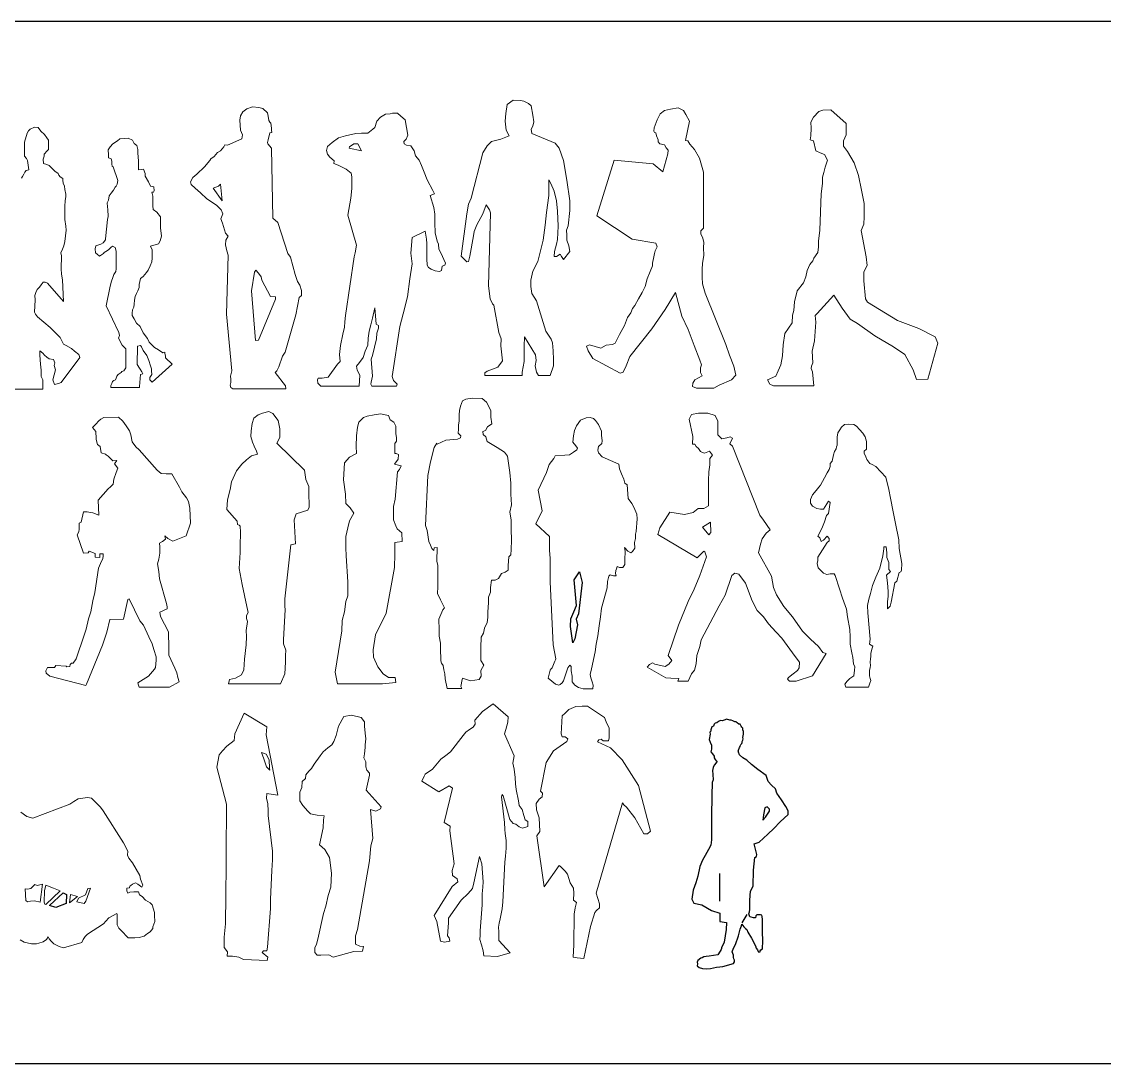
# Model space of a CAD drawing. Header units: centimetres. Extents: x 56177 to 99483, y 493 to 15482.
# Drawn here: x 57518 to 58212, y 3838 to 4505 of the extents above; entities that cross this region are included whole.
import ezdxf

# ---------------------------------------------------------------- set-up
doc = ezdxf.new("R2010")
doc.units = ezdxf.units.CM
doc.header["$MEASUREMENT"] = 0

# ---------------------------------------------------------------- blocks, each defined once
blk = doc.blocks.new('A$C253E4C0F')
for points in [[(4.515, 3.611), (4.378, 3.611), (4.216, 3.644), (4.105, 3.683), (4.053, 3.891), (4.092, 4.033), (4.125, 4.202), (4.116, 4.864), (4.168, 5.487), (4.347, 5.845), (4.363, 6.992), (4.463, 7.874), (4.594, 7.948), (4.616, 8.096), (4.417, 8.854), (4.767, 8.964), (5.398, 9.535), (5.818, 9.943), (6.262, 10.421), (6.822, 10.934), (6.834, 11.19), (6.659, 11.494), (6.355, 11.976), (6.017, 12.431), (5.935, 12.758), (5.655, 13.014), (5.421, 13.259), (5.281, 13.702), (4.685, 14.117), (4.241, 14.479), (3.903, 14.77), (3.611, 14.957), (3.378, 15.167), (3.321, 15.352), (3.321, 15.396), (3.299, 15.423), (3.311, 15.485), (3.34, 15.561), (3.35, 15.612), (3.377, 15.682), (3.428, 15.746), (3.455, 15.834), (3.482, 15.901), (3.546, 15.959), (3.568, 16.041), (3.564, 16.1), (3.616, 16.209), (3.651, 16.297), (3.626, 16.398), (3.653, 16.496), (3.667, 16.618), (3.672, 16.823), (3.624, 16.93), (3.62, 17.059), (3.557, 17.119), (3.491, 17.2), (3.424, 17.329), (3.335, 17.329), (3.228, 17.429), (3.143, 17.503), (3.047, 17.506), (2.921, 17.573), (2.788, 17.614), (2.688, 17.61), (2.455, 17.684), (2.378, 17.632), (2.149, 17.566), (2.039, 17.595), (1.895, 17.525), (1.78, 17.422), (1.662, 17.392), (1.584, 17.333), (1.544, 17.2), (1.414, 17.134), (1.344, 16.933), (1.354, 16.839), (1.269, 16.754), (1.297, 16.622), (1.297, 16.622), (1.244, 16.251), (1.303, 16.047), (1.388, 15.849), (1.388, 15.571), (1.346, 15.369), (1.473, 15.222), (1.577, 15.053), (1.591, 14.945), (1.649, 14.823), (1.723, 14.728), (1.795, 14.647), (1.737, 14.599), (1.593, 14.419), (1.524, 14.26), (1.478, 14.055), (1.485, 13.755), (1.515, 13.376), (1.455, 13.209), (1.437, 12.844), (1.426, 12.633), (1.422, 12.4), (1.418, 11.902), (1.392, 11.156), (1.392, 10.424), (1.4, 9.755), (1.392, 9.132), (1.342, 8.749), (1.192, 8.458), (0.95, 8.031), (0.75, 7.682), (0.575, 7.249), (0.423, 6.557), (0.285, 6.082), (0.094, 5.562), (0, 4.932), (0.138, 4.657), (0.724, 4.516), (1.391, 4.121), (1.977, 3.939), (1.991, 3.347), (2.465, 3.285), (2.44, 2.783), (2.307, 1.889), (2.116, 1.482), (2.103, 1.435), (2.079, 1.367), (2.024, 1.234), (1.844, 0.987), (1.237, 0.892), (1.01, 0.864), (0.859, 0.849), (0.735, 0.777), (0.636, 0.758), (0.43, 0.583), (0.374, 0.468), (0.411, 0.344), (0.393, 0.197), (0.517, 0.083), (0.765, 0.005), (1.078, 0), (1.326, 0.018), (1.549, 0.059), (1.747, 0.109), (1.995, 0.13), (2.201, 0.168), (2.961, 0.366), (3.036, 0.489), (3.039, 0.605), (2.978, 0.702), (2.955, 0.792), (2.965, 0.953), (2.874, 1.198), (2.955, 1.446), (3.101, 1.724), (3.301, 2.32), (3.441, 2.792), (3.513, 3.029), (3.545, 3.149), (3.688, 2.974), (3.809, 2.86), (3.91, 2.778), (3.964, 2.584)], [(1.968, 6.751), (1.968, 4.799)], [(3.572, 3.261), (3.929, 3.835)], [(3.964, 2.584), (4.223, 2.172), (4.513, 1.629), (4.556, 1.452), (4.653, 1.335), (4.697, 1.231), (4.757, 1.184), (4.843, 1.198), (4.857, 1.274), (4.885, 1.338), (5.017, 1.409), (5.032, 1.968), (5.012, 2.624), (5.004, 3.208), (5.001, 3.493), (4.99, 3.701), (4.975, 3.79), (4.863, 3.826), (4.751, 3.829), (4.621, 3.809), (4.53, 3.754), (4.515, 3.611)]]:
    blk.add_lwpolyline(points)
blk.add_lwpolyline([(5.337, 11.474), (5.166, 11.392), (5.084, 10.914), (5.036, 10.518), (5.234, 10.75), (5.515, 11.173), (5.501, 11.31), (5.419, 11.406)], close=True)

msp = doc.modelspace()

# ---------------------------------------------------------------- linework, layer by layer
for points in [[(56177.13, 3837.88), (58964.56, 3837.88), (58964.56, 4505.25), (56177.13, 4505.25)], [(57875.56, 4152.67), (57877.28, 4146.02), (57874.83, 4125.81), (57873.44, 4122.37), (57874.15, 4118.78), (57872.58, 4109.89), (57871.15, 4107.39), (57869.68, 4117.68), (57869.98, 4122.68), (57871.74, 4127.09), (57873.51, 4131.21), (57872.04, 4147.67)], [(57535.93, 3938.96), (57544.73, 3947.05), (57546.82, 3945.95), (57546.61, 3940.2), (57540.04, 3937.73)]]:
    msp.add_lwpolyline(points, close=True)
at = {"lineweight": 15}
msp.add_lwpolyline([(57858.87, 4288.8), (57858.76, 4284.67), (57856.58, 4278.47), (57854.01, 4278.47), (57849.15, 4278.47), (57847.94, 4280.6), (57847.03, 4284.85), (57847.64, 4288.19), (57847.33, 4291.84), (57840.34, 4303.38), (57840.04, 4297.3), (57840.04, 4287.58), (57838.83, 4280.6), (57838.83, 4278.47), (57832.75, 4278.47), (57827.59, 4278.47), (57820.6, 4278.47), (57814.83, 4278.47), (57814.83, 4280.34), (57816.35, 4281.4), (57823.12, 4283.91), (57826.1, 4287.99), (57825.12, 4297.65), (57825.21, 4301.97), (57823.88, 4306.03), (57820.56, 4323.54), (57819.81, 4324.53), (57818.32, 4327.69), (57817.16, 4335.98), (57818.49, 4382.86), (57817.82, 4384.6), (57815.66, 4387.83), (57813.51, 4382.11), (57809.69, 4375.14), (57808.03, 4370.83), (57807.53, 4368.09), (57805.13, 4354.9), (57804.38, 4351.5), (57803.22, 4351.41), (57802.14, 4352.49), (57799.65, 4355.06), (57803.22, 4382.19), (57804.47, 4388.41), (57806.04, 4392.23), (57813.59, 4421.18), (57816.41, 4425.75), (57819.08, 4428.53), (57825.16, 4430.04), (57830.32, 4432.17), (57828.5, 4435.82), (57827.89, 4441.59), (57828.19, 4446.45), (57829.11, 4452.22), (57833.05, 4454.95), (57837.61, 4454.65), (57839.74, 4454.34), (57842.77, 4452.83), (57844.6, 4451.31), (57845.51, 4445.23), (57846.12, 4440.98), (57845.51, 4438.25), (57844.6, 4436.42), (57844.9, 4433.69), (57859.78, 4427.31), (57862.52, 4424.27), (57865.25, 4416.38), (57867.38, 4403.62), (57869.2, 4390.56), (57869.2, 4384.18), (57868.29, 4374.46), (57867.08, 4371.72), (57867.38, 4368.38), (57867.38, 4365.34), (57868.59, 4361.7), (57869.2, 4358.05), (57865.25, 4352.89), (57864.04, 4354.71), (57863.13, 4356.23), (57860.7, 4354.71), (57859.18, 4354.71), (57859.48, 4358.05), (57860.7, 4362.61), (57861.3, 4365.65), (57861.91, 4374.15), (57861.3, 4383.87), (57860.7, 4390.56), (57859.18, 4396.63), (57857.05, 4401.49), (57855.84, 4403.92), (57855.84, 4393.9), (57854.32, 4382.96), (57853.41, 4374.76), (57852.19, 4365.34), (57848.85, 4351.68), (57845.51, 4345.3), (57844.29, 4339.53), (57844.29, 4335.58), (57844.9, 4331.02), (57847.94, 4326.46), (57854.01, 4307.02), (57857.36, 4301.86), (57858.27, 4299.43), (57858.57, 4294.27)], close=True, dxfattribs=at)
for points in [[(57639.39, 4417.34), (57641.49, 4418.81), (57643.58, 4421.33), (57645.47, 4422.58), (57647.57, 4425.1), (57648.4, 4426.36), (57650.08, 4426.15), (57659.09, 4430.13), (57659.51, 4432.64), (57658.26, 4435.79), (57658.04, 4438.93), (57657.84, 4442.07), (57658.26, 4445.01), (57659.93, 4447.52), (57662.45, 4449.41), (57666.01, 4450.67), (57669.99, 4450.25), (57672.72, 4449.62), (57675.65, 4446.89), (57676.07, 4444.59), (57676.49, 4441.87), (57677.12, 4440.82), (57677.75, 4440.19), (57678.16, 4437.04), (57678.16, 4435.79), (57678.38, 4434.32), (57677.12, 4434.11), (57676.07, 4429.5), (57675.65, 4427.82), (57675.86, 4426.98), (57678.16, 4424.26), (57679, 4379.41), (57682.15, 4376.68), (57688.64, 4356.77), (57690.32, 4354.26), (57693.26, 4343.36), (57694.93, 4338.75), (57696.4, 4336.45), (57697.45, 4333.09), (57697.45, 4331.62), (57697.45, 4329.74), (57695.98, 4328.48), (57693.88, 4317.37), (57686.97, 4293.48), (57685.29, 4290.97), (57682.99, 4284.12), (57681.52, 4281.53), (57680.47, 4280.49), (57687.18, 4271.89), (57687.33, 4270.01), (57676.49, 4270.01), (57674.18, 4270.01), (57672.51, 4270.01), (57667.27, 4270.01), (57663.91, 4270.01), (57658.46, 4270.01), (57653.43, 4270.01), (57652.18, 4270.85), (57651.76, 4272.31), (57652.18, 4273.99), (57652.18, 4276.29), (57651.97, 4278.18), (57652.39, 4279.86), (57652.81, 4281.53), (57649.45, 4317.79), (57650.5, 4355.73), (57649.66, 4358.45), (57648.82, 4362.22), (57649.03, 4365.16), (57650.5, 4367.88), (57648.82, 4369.77), (57646.73, 4376.06), (57645.68, 4378.99), (57646.94, 4382.13), (57645.89, 4384.65), (57642.96, 4387.58), (57636.67, 4391.77), (57632.69, 4395.55), (57629.33, 4398.48), (57626.82, 4401), (57626.4, 4402.67), (57627.87, 4405.4), (57630.38, 4407.49), (57635.2, 4412.31), (57638.76, 4416.3), (57639.39, 4417.34)], [(57725.62, 4432.09), (57732.25, 4433.51), (57735.8, 4433.74), (57738.4, 4433.74), (57739.82, 4433.74), (57743.13, 4436.34), (57744.31, 4437.53), (57745.73, 4441.55), (57748.1, 4444.15), (57751.17, 4446.04), (57754.24, 4446.28), (57755.66, 4446.52), (57758.98, 4446.52), (57761.1, 4444.62), (57763.71, 4442.26), (57765.6, 4432.56), (57764.42, 4429.96), (57763, 4428.54), (57763.23, 4426.88), (57764.65, 4426.17), (57767.49, 4425.7), (57769.62, 4422.39), (57770.33, 4419.31), (57772.69, 4416.47), (57774.35, 4413.16), (57776.01, 4408.91), (57777.9, 4403.94), (57781.45, 4397.08), (57782.63, 4394.95), (57779.79, 4393.77), (57782.16, 4386.2), (57782.87, 4381.94), (57782.87, 4376.26), (57783.1, 4369.88), (57784.29, 4364.67), (57785.23, 4362.78), (57785.47, 4359.47), (57786.65, 4357.1), (57789.73, 4350.48), (57789.25, 4349.3), (57787.6, 4348.59), (57787.12, 4345.75), (57785.7, 4345.28), (57783.1, 4345.51), (57780.5, 4346.7), (57778.84, 4347.64), (57777.9, 4349.3), (57777.66, 4353.32), (57777.66, 4358.52), (57777.66, 4363.02), (57777.43, 4365.86), (57776.72, 4371.06), (57768.2, 4367.04), (57767.49, 4356.87), (57768.2, 4350.01), (57766.78, 4340.55), (57765.36, 4328.96), (57762.52, 4318.08), (57760.39, 4310.03), (57755.43, 4277.86), (57756.37, 4275.26), (57758.74, 4273.09), (57758.15, 4271.71), (57742.39, 4271.71), (57741.71, 4273.02), (57741.94, 4274.33), (57742.42, 4276.23), (57742.89, 4278.1), (57741.94, 4288.98), (57742.89, 4291.35), (57745.49, 4301.99), (57745.73, 4305.78), (57746.68, 4308.85), (57746.68, 4310.51), (57745.26, 4311.45), (57744.31, 4321.86), (57742.89, 4315.24), (57741.71, 4310.98), (57740.76, 4306.96), (57740.05, 4302.46), (57739.82, 4297.97), (57738.16, 4294.18), (57736.98, 4290.16), (57734.61, 4286.85), (57732.72, 4284.49), (57732.96, 4281.88), (57734.85, 4278.81), (57734.38, 4271.71), (57709.78, 4271.71), (57707.88, 4273.61), (57707.65, 4275.73), (57708.12, 4276.92), (57710.72, 4276.92), (57714.51, 4277.39), (57720.42, 4285.91), (57722.08, 4287.56), (57721.84, 4292.06), (57722.31, 4297.73), (57723.97, 4305.07), (57724.91, 4309.56), (57725.15, 4312.87), (57725.62, 4316.89), (57731.06, 4354.5), (57731.77, 4357.1), (57732.72, 4362.07), (57727.04, 4381.23), (57728.94, 4392.11), (57729.65, 4398.26), (57729.65, 4402.05), (57729.65, 4405.83), (57729.17, 4408.2), (57726.1, 4410.8), (57720.89, 4413.4), (57718.05, 4414.35), (57718.29, 4416), (57715.45, 4418.37), (57714.03, 4420.26), (57713.32, 4422.62), (57714.03, 4425.23), (57717.11, 4427.83), (57721.13, 4430.9), (57725.62, 4432.09)], [(57933.79, 4449.1), (57938.66, 4450.12), (57942, 4448.33), (57943.54, 4445.76), (57945.85, 4441.4), (57943.28, 4429.08), (57944.82, 4428.82), (57946.11, 4426.77), (57949.19, 4423.43), (57952.27, 4417.78), (57954.83, 4408.8), (57954.83, 4397.25), (57954.83, 4391.86), (57954.83, 4382.11), (57954.83, 4377.74), (57954.83, 4372.87), (57953.29, 4371.33), (57953.29, 4369.02), (57954.32, 4367.22), (57955.09, 4363.88), (57954.83, 4360.29), (57955.09, 4355.67), (57954.32, 4350.28), (57954.06, 4346.69), (57954.06, 4341.55), (57954.32, 4337.19), (57955.86, 4331.29), (57969.21, 4298.44), (57971.52, 4291.51), (57974.34, 4284.58), (57975.62, 4278.67), (57972.8, 4275.85), (57964.84, 4272.26), (57961.51, 4270.46), (57950.47, 4270.46), (57947.9, 4271.49), (57948.16, 4273.54), (57949.44, 4275.85), (57954.06, 4278.42), (57953.04, 4280.47), (57953.04, 4283.55), (57953.55, 4285.35), (57952.52, 4288.43), (57948.93, 4297.67), (57945.08, 4307.93), (57940.97, 4316.66), (57936.87, 4331.8), (57930.45, 4320.76), (57921.72, 4308.45), (57907.61, 4290.74), (57905.3, 4284.83), (57903.5, 4280.73), (57901.45, 4279.96), (57884, 4289.45), (57880.92, 4294.33), (57879.89, 4297.41), (57881.94, 4298.18), (57889.13, 4296.13), (57892.47, 4297.92), (57896.57, 4298.44), (57898.37, 4299.21), (57901.19, 4304.85), (57904.27, 4310.5), (57906.32, 4315.63), (57908.38, 4318.71), (57909.41, 4321.53), (57910.94, 4323.33), (57913.26, 4327.69), (57915.57, 4331.8), (57917.62, 4335.65), (57918.9, 4340.53), (57920.7, 4345.15), (57922.24, 4348.74), (57922.24, 4350.54), (57923.01, 4354.64), (57923.52, 4356.7), (57924.04, 4358.49), (57925.32, 4361.06), (57924.29, 4363.37), (57909.15, 4365.94), (57886.56, 4380.82), (57897.6, 4416.5), (57922.75, 4414.19), (57928.91, 4409.06), (57931.99, 4420.61), (57932.25, 4422.92), (57930.96, 4424.46), (57929.94, 4426.25), (57926.86, 4427.02), (57925.83, 4428.31), (57925.83, 4429.59), (57924.81, 4432.16), (57924.29, 4433.95), (57923.52, 4434.21), (57923.01, 4434.98), (57923.27, 4437.29), (57924.04, 4438.83), (57925.32, 4442.42), (57927.11, 4446.27), (57929.94, 4448.33), (57933.79, 4449.1)], [(58031.43, 4448.45), (58036.38, 4448.74), (58046.26, 4440.02), (58046.26, 4432.75), (58044.52, 4428.97), (58044.52, 4425.48), (58047.13, 4421.99), (58051.5, 4414.72), (58054.11, 4406.58), (58056.15, 4397.27), (58057.89, 4388.84), (58057.89, 4380.11), (58057.6, 4375.46), (58055.86, 4371.39), (58059.06, 4354.52), (58059.64, 4349), (58057.6, 4344.93), (58057.6, 4339.11), (58058.77, 4327.77), (58059.93, 4325.45), (58079.12, 4313.81), (58092.79, 4308.58), (58103.26, 4303.34), (58105, 4299.27), (58098.6, 4276.3), (58091.34, 4276.01), (58089.3, 4282.12), (58083.77, 4292), (58076.5, 4296.95), (58064.58, 4303.93), (58053.53, 4311.78), (58048.88, 4314.69), (58043.65, 4321.66), (58038.41, 4330.1), (58027.65, 4318.18), (58026.49, 4317.01), (58026.78, 4312.65), (58025.91, 4300.73), (58024.45, 4294.04), (58025.03, 4286.77), (58024.16, 4284.44), (58023.87, 4282.99), (58024.74, 4280.95), (58025.62, 4271.94), (57999.74, 4271.94), (57997.41, 4273.1), (57995.95, 4275.72), (58001.19, 4278.05), (58002.64, 4281.54), (58004.39, 4285.32), (58005.55, 4291.13), (58005.84, 4298.11), (58007, 4305.38), (58011.66, 4312.36), (58011.95, 4317.3), (58012.82, 4320.21), (58013.11, 4325.74), (58014.86, 4332.71), (58018.93, 4337.95), (58020.38, 4341.73), (58021.25, 4345.8), (58023, 4349.58), (58025.03, 4351.91), (58025.62, 4353.65), (58028.23, 4357.43), (58028.52, 4360.92), (58028.52, 4364.7), (58029.4, 4371.68), (58030.27, 4394.94), (58031.14, 4401.63), (58031.14, 4405.7), (58032.01, 4408.61), (58032.89, 4412.1), (58034.34, 4416.46), (58032.3, 4420.24), (58029.69, 4421.12), (58026.78, 4422.57), (58025.32, 4428.97), (58023.29, 4429.55), (58023.58, 4432.17), (58023.87, 4437.11), (58023.58, 4440.89), (58025.32, 4444.09), (58028.81, 4447.58), (58031.43, 4448.45)], [(57518.07, 4404.95), (57518.76, 4406.1), (57519.45, 4407.49), (57520.15, 4408.87), (57521.07, 4409.79), (57522.68, 4410.25), (57521.99, 4416.25), (57521.3, 4417.63), (57519.92, 4419.01), (57519.92, 4428.01), (57521.76, 4433.77), (57522.45, 4435.39), (57523.6, 4436.31), (57526.37, 4437.69), (57528.68, 4437.46), (57530.52, 4435.16), (57532.83, 4432.85), (57534.21, 4430.77), (57535.36, 4429.39), (57535.36, 4426.62), (57535.36, 4423.4), (57534.44, 4422.47), (57532.6, 4420.4), (57532.6, 4419.01), (57531.9, 4417.17), (57532.14, 4414.4), (57534.21, 4413.71), (57535.83, 4413.02), (57538.59, 4410.25), (57539.51, 4409.56), (57541.59, 4407.95), (57542.05, 4406.8), (57542.74, 4405.87), (57544.59, 4404.72), (57544.59, 4403.8), (57544.82, 4401.72), (57545.51, 4399.88), (57545.74, 4397.8), (57546.43, 4394.81), (57546.43, 4392.96), (57545.97, 4390.65), (57545.74, 4386.74), (57545.74, 4382.58), (57545.74, 4378.43), (57546.43, 4374.28), (57546.66, 4371.75), (57545.74, 4364.37), (57545.28, 4361.6), (57544.36, 4359.53), (57543.2, 4357.22), (57543.66, 4355.15), (57543.43, 4346.85), (57543.66, 4343.39), (57544.36, 4339.93), (57545.05, 4325.86), (57534.67, 4337.62), (57533.29, 4338.32), (57531.9, 4338.32), (57530.75, 4336.7), (57529.6, 4335.09), (57527.99, 4333.7), (57527.29, 4331.63), (57526.6, 4329.79), (57526.83, 4327.02), (57526.37, 4319.18), (57527.06, 4317.8), (57528.22, 4316.18), (57532.37, 4312.72), (57536.52, 4309.26), (57539.75, 4305.81), (57542.74, 4302.81), (57545.05, 4298.66), (57546.66, 4297.74), (57550.12, 4295.89), (57551.96, 4294.05), (57554.73, 4291.97), (57555.42, 4290.13), (57543.43, 4273.99), (57541.82, 4273.53), (57539.28, 4272.83), (57538.13, 4275.83), (57539.75, 4282.29), (57539.05, 4285.05), (57539.51, 4286.67), (57538.59, 4288.74), (57535.83, 4289.2), (57534.21, 4290.36), (57532.83, 4291.51), (57531.67, 4292.89), (57529.83, 4294.28), (57529.83, 4291.74), (57530.06, 4288.51), (57530.29, 4285.75), (57530.75, 4282.06), (57530.75, 4277.91), (57531.67, 4275.83), (57531.67, 4269.84)], [(57576.38, 4361.42), (57575.25, 4360.52), (57573.89, 4359.16), (57572.08, 4358.03), (57570.95, 4357.36), (57570.5, 4356.68), (57569.37, 4355.77), (57568.02, 4355.1), (57566.43, 4356.23), (57565.53, 4357.13), (57565.31, 4359.62), (57565.76, 4361.65), (57568.92, 4362.78), (57570.28, 4363.46), (57571.86, 4365.49), (57571.86, 4366.17), (57573.21, 4378.6), (57573.67, 4380.41), (57573.44, 4384.92), (57573.21, 4386.51), (57572.99, 4389.22), (57573.89, 4390.8), (57574.12, 4393.74), (57575.47, 4395.32), (57577.06, 4397.35), (57577.96, 4399.16), (57578.64, 4399.84), (57579.32, 4401.19), (57579.77, 4403.45), (57576.83, 4412.27), (57576.15, 4412.72), (57575.93, 4413.85), (57575.93, 4415.88), (57575.47, 4417.46), (57573.89, 4417.92), (57573.89, 4419.95), (57573.67, 4423.11), (57574.8, 4425.15), (57576.6, 4426.96), (57579.54, 4428.99), (57581.12, 4430.12), (57584.06, 4430.35), (57586.32, 4430.57), (57589.26, 4429.22), (57590.16, 4427.18), (57591.97, 4425.83), (57592.65, 4423.34), (57592.65, 4421.08), (57593.1, 4416.11), (57593.1, 4413.85), (57593.1, 4410.23), (57595.13, 4410.46), (57596.26, 4410.69), (57597.17, 4407.97), (57597.17, 4406.17), (57599.43, 4402.55), (57600.78, 4399.84), (57602.82, 4399.39), (57603.04, 4396.9), (57602.59, 4396), (57601.46, 4396), (57602.14, 4393.51), (57602.14, 4390.12), (57602.14, 4387.18), (57602.36, 4384.92), (57604.85, 4383.12), (57607.11, 4380.18), (57607.11, 4373.17), (57607.79, 4367.75), (57606.88, 4364.81), (57605.75, 4363), (57600.78, 4361.42), (57601.69, 4359.16), (57601.69, 4357.13), (57601.69, 4355.1), (57601.69, 4353.74), (57601.46, 4351.48), (57600.56, 4348.77), (57599.2, 4346.06), (57598.07, 4344.47), (57596.04, 4341.99), (57594.23, 4340.63), (57593.78, 4338.83), (57593.33, 4336.79), (57593.33, 4334.98), (57592.65, 4332.72), (57591.74, 4331.14), (57590.84, 4329.11), (57590.39, 4326.85), (57590.16, 4324.36), (57589.94, 4322.33), (57589.26, 4320.52), (57589.03, 4318.49), (57589.03, 4316.91), (57590.16, 4314.87), (57591.74, 4312.16), (57594, 4309.9), (57596.04, 4305.83), (57598.75, 4302.22), (57599.88, 4299.96), (57601.46, 4298.15), (57603.27, 4296.57), (57605.75, 4294.99), (57608.69, 4293.18), (57609.82, 4293.4), (57609.82, 4292.73), (57610.27, 4291.14), (57610.27, 4289.79), (57614.57, 4285.72), (57601.69, 4274.2), (57600.33, 4275.78), (57600.33, 4277.36), (57601.46, 4279.17), (57601.24, 4281.65), (57601.24, 4282.78), (57600.78, 4284.82), (57599.65, 4288.21), (57598.3, 4291.37), (57596.04, 4294.53), (57594.91, 4297.02), (57594.23, 4297.7), (57592.42, 4297.25), (57592.42, 4295.66), (57592.42, 4292.5), (57592.2, 4290.47), (57592.2, 4287.98), (57592.2, 4285.5), (57593.55, 4283.24), (57594, 4282.56), (57595.13, 4280.98), (57595.81, 4279.62), (57594.23, 4279.17), (57593.55, 4271.48), (57593.72, 4270.81), (57575.25, 4270.81), (57575.25, 4272.16), (57575.93, 4273.52), (57576.38, 4274.65), (57577.28, 4275.33), (57578.19, 4275.78), (57578.64, 4276.91), (57579.09, 4278.04), (57579.99, 4279.17), (57581.8, 4280.52), (57582.25, 4281.2), (57583.61, 4281.65), (57584.97, 4283.46), (57584.97, 4295.66), (57582.48, 4297.92), (57580.22, 4302.44), (57580.9, 4304.25), (57580.45, 4306.06), (57572.31, 4323.23), (57574.8, 4335.89), (57575.7, 4339.05), (57576.6, 4341.31), (57577.28, 4343.35), (57578.41, 4345.15), (57578.64, 4346.96), (57578.64, 4348.54), (57578.64, 4350.58), (57578.64, 4353.51), (57578.64, 4356), (57578.64, 4358.26), (57577.96, 4360.52), (57576.38, 4361.42)], [(57668.18, 4345.93), (57669.78, 4344.18), (57671.54, 4341.78), (57672.02, 4339.55), (57677.45, 4329.16), (57680.8, 4328.85), (57680.8, 4327.41), (57669.78, 4301.22), (57668.02, 4300.9), (57665.31, 4332.84), (57667.39, 4344.66), (57668.18, 4345.93)], [(57531.67, 4269.84), (57509.31, 4269.84)], [(57784.35, 4234.46), (57789.76, 4237.05), (57797.29, 4237.75), (57799.17, 4238.7), (57799.41, 4239.87), (57797.76, 4241.52), (57797.99, 4244.11), (57797.99, 4246.69), (57798.46, 4249.52), (57798.46, 4253.28), (57798.7, 4256.11), (57799.17, 4258.93), (57800.58, 4262.22), (57802.7, 4263.4), (57806.7, 4264.11), (57813.05, 4263.87), (57815.87, 4261.52), (57818.7, 4256.11), (57818.7, 4251.87), (57819.4, 4247.64), (57816.58, 4245.75), (57815.17, 4243.4), (57813.52, 4242.7), (57813.76, 4240.81), (57815.4, 4239.17), (57816.35, 4236.34), (57822.7, 4232.34), (57827.4, 4229.52), (57829.29, 4226.93), (57830.93, 4216.34), (57831.4, 4209.52), (57831.4, 4202.46), (57831.87, 4195.64), (57830.93, 4190.93), (57831.64, 4185.99), (57831.64, 4180.11), (57831.87, 4173.05), (57831.64, 4167.17), (57831.4, 4163.64), (57830.23, 4162.47), (57829.76, 4156.82), (57829.76, 4153.76), (57827.87, 4152.58), (57825.52, 4151.64), (57823.64, 4148.58), (57821.52, 4147.41), (57819.17, 4147.41), (57818.46, 4142.7), (57818.46, 4139.64), (57817.29, 4136.59), (57817.29, 4132.82), (57816.82, 4127.17), (57816.82, 4123.41), (57816.34, 4120.35), (57814.7, 4116.59), (57813.99, 4113.53), (57812.58, 4110.94), (57812.34, 4104.35), (57812.34, 4099.88), (57812.34, 4095.88), (57814.23, 4093.06), (57813.29, 4091.41), (57812.34, 4089.53), (57812.58, 4086), (57811.17, 4083.88), (57805.76, 4082.94), (57800.58, 4084.59), (57800.35, 4083.88), (57799.41, 4079.41), (57800.11, 4078), (57790.7, 4078), (57789.52, 4084.12), (57789.29, 4087.41), (57788.58, 4090), (57788.11, 4092.82), (57787.17, 4094.23), (57786.7, 4095.65), (57786.7, 4097.76), (57786.47, 4102.23), (57786.47, 4107.17), (57785.52, 4111.64), (57785.52, 4115.65), (57785.29, 4122.47), (57787.88, 4128.35), (57789.05, 4129.76), (57786.47, 4134.94), (57784.58, 4138.94), (57784.82, 4143.17), (57784.82, 4156.82), (57784.11, 4159.64), (57784.35, 4168.35), (57782.46, 4168.11), (57782.23, 4166.46), (57780.82, 4167.64), (57780.11, 4169.76), (57778.94, 4172.11), (57777.99, 4179.17), (57776.82, 4182.46), (57778.23, 4214.46), (57780.11, 4223.17), (57782.46, 4232.34), (57784.11, 4235.17)], [(57570.9, 4251.64), (57580.2, 4251.86), (57583.01, 4249.26), (57585.18, 4246.24), (57587.34, 4243.21), (57587.99, 4240.61), (57588.85, 4236.07), (57591.23, 4232.83), (57593.39, 4230.88), (57604.86, 4217.9), (57607.45, 4215.74), (57610.7, 4215.52), (57614.37, 4215.52), (57619.35, 4207.09), (57620.65, 4204.06), (57623.67, 4200.17), (57624.97, 4197.79), (57625.84, 4193.46), (57626.27, 4183.95), (57623.46, 4175.73), (57615.02, 4172.48), (57611.78, 4174.21), (57609.83, 4175.73), (57610.26, 4173.78), (57608.32, 4172.27), (57606.37, 4171.19), (57606.59, 4168.81), (57606.59, 4164.7), (57605.94, 4160.8), (57605.08, 4157.99), (57605.94, 4153.02), (57606.37, 4148.26), (57610.91, 4132.47), (57611.35, 4130.31), (57611.35, 4129.01), (57606.59, 4126.85), (57607.02, 4124.25), (57612.21, 4114.3), (57612.21, 4111.06), (57612.43, 4107.17), (57612.43, 4102.84), (57612.43, 4099.38), (57616.32, 4090.95), (57617.62, 4088.13), (57618.27, 4085.11), (57619.13, 4082.29), (57612.86, 4078.83), (57593.39, 4078.83), (57592.96, 4080.13), (57592.53, 4081.65), (57599.45, 4085.97), (57603.34, 4090.51), (57603.99, 4091.59), (57604.21, 4096.14), (57604.21, 4098.3), (57602.91, 4103.06), (57601.83, 4106.73), (57599.67, 4111.06), (57596.21, 4118.63), (57593.83, 4121.44), (57587.12, 4135.5), (57586.26, 4135.07), (57583.45, 4122.52), (57574.58, 4122.31), (57572.63, 4114.09), (57570.04, 4105.87), (57559.65, 4080.78), (57559.22, 4079.92), (57536.3, 4085.97), (57533.92, 4087.92), (57533.7, 4089.43), (57534.78, 4091.38), (57536.51, 4091.59), (57539.11, 4091.38), (57539.97, 4092.68), (57546.68, 4092.24), (57547.11, 4091.81), (57549.06, 4092.03), (57549.27, 4093.32), (57550.14, 4094.19), (57551.22, 4094.19), (57553.17, 4097), (57558.14, 4112.14), (57559.44, 4116.03), (57560.95, 4122.74), (57562.47, 4127.06), (57563.76, 4134.2), (57565.06, 4139.61), (57567.44, 4155.18), (57569.39, 4159.51), (57570.25, 4161.02), (57570.47, 4162.97), (57570.47, 4164.27), (57568.31, 4164.27), (57568.31, 4161.89), (57565.28, 4162.1), (57565.28, 4164.48), (57561.39, 4165.99), (57560.74, 4164.91), (57557.71, 4164.7), (57553.81, 4176.38), (57554.68, 4178.32), (57554.9, 4180.05), (57554.9, 4181.57), (57554.9, 4182.86), (57554.9, 4183.95), (57556.19, 4184.59), (57557.71, 4191.3), (57560.09, 4191.3), (57562.25, 4190.87), (57563.76, 4190.65), (57567.66, 4189.14), (57567.22, 4198.65), (57573.5, 4206.01), (57575.01, 4207.31), (57576.74, 4209.04), (57577.17, 4212.06), (57578.69, 4216.39), (57579.77, 4219.2), (57577.61, 4222.01), (57579.12, 4224.18), (57576.52, 4223.96), (57573.5, 4226.77), (57572.2, 4227.64), (57571.77, 4228.07), (57569.17, 4228.93), (57568.52, 4233.04), (57566.79, 4234.34), (57565.93, 4237.58), (57565.93, 4239.75), (57565.71, 4241.26), (57565.71, 4242.78), (57563.55, 4245.15), (57565.71, 4247.32), (57567.66, 4249.48), (57568.95, 4250.56), (57570.9, 4251.64)], [(57672.34, 4254.48), (57676.46, 4255.58), (57678.94, 4254.2), (57682.51, 4249.81), (57683.61, 4244.31), (57683.61, 4238.82), (57681.68, 4235.24), (57699.27, 4217.93), (57700.09, 4211.89), (57702.02, 4207.49), (57702.02, 4203.92), (57702.29, 4194.3), (57701.47, 4192.38), (57694.05, 4189.91), (57692.68, 4186.06), (57693.5, 4170.67), (57690.48, 4170.12), (57686.63, 4135.5), (57686.63, 4130.83), (57686.91, 4128.36), (57685.81, 4109.4), (57685.81, 4106.65), (57687.45, 4102.53), (57687.18, 4099.23), (57687.18, 4094.84), (57686.63, 4087.42), (57683.88, 4081.1), (57679.49, 4081.1), (57663.55, 4081.1), (57655.03, 4081.1), (57650.61, 4081.1), (57651.19, 4083.84), (57655.03, 4084.67), (57658.88, 4086.87), (57660.53, 4089.89), (57660.8, 4096.76), (57661.9, 4106.1), (57662.18, 4111.32), (57661.9, 4115.17), (57662.73, 4120.94), (57662.18, 4122.86), (57662.18, 4124.79), (57663.28, 4126.71), (57662.45, 4130.56), (57659.43, 4144.57), (57657.51, 4155.01), (57658.05, 4165.18), (57658.05, 4171.22), (57658.33, 4176.17), (57658.33, 4178.09), (57658.05, 4181.94), (57657.51, 4182.76), (57656.41, 4183.04), (57656.13, 4185.24), (57649.54, 4192.66), (57650.09, 4198.97), (57651.74, 4205.57), (57652.56, 4210.52), (57655.86, 4217.38), (57659.15, 4221.78), (57662.18, 4224.53), (57665.47, 4227), (57669.32, 4228.1), (57668.5, 4230.02), (57667.12, 4233.32), (57666.02, 4235.79), (57664.92, 4239.37), (57665.2, 4243.21), (57665.75, 4247.88), (57666.85, 4251.18), (57669.59, 4253.38), (57672.34, 4254.48)], [(57739.43, 4252.53), (57743.86, 4253.42), (57748, 4254.01), (57753.03, 4252.83), (57754.21, 4250.16), (57756.58, 4248.69), (57757.76, 4246.02), (57757.76, 4243.36), (57757.76, 4241.29), (57758.35, 4238.63), (57758.35, 4236.56), (57757.17, 4235.08), (57757.17, 4228.58), (57758.06, 4228.58), (57759.53, 4227.99), (57759.24, 4225.03), (57756.87, 4221.78), (57759.53, 4221.19), (57761.31, 4220.59), (57760.13, 4218.23), (57758.94, 4216.75), (57757.47, 4199.3), (57756.28, 4194.57), (57756.28, 4186), (57757.76, 4182.15), (57758.65, 4180.38), (57761.6, 4177.72), (57761.9, 4172.1), (57758.65, 4171.8), (57757.17, 4171.51), (57757.17, 4164.11), (57756.87, 4155.54), (57751.55, 4126.26), (57744.75, 4112.36), (57743.27, 4102.9), (57743.57, 4098.17), (57746.23, 4091.96), (57749.78, 4087.53), (57753.03, 4085.16), (57757.47, 4085.16), (57757.76, 4081.91), (57749.32, 4081.1), (57741.79, 4081.1), (57729.09, 4081.1), (57727.3, 4081.1), (57722.57, 4081.1), (57720.38, 4081.1), (57719.02, 4088.41), (57723.16, 4115.03), (57723.46, 4121.53), (57724.94, 4127.15), (57725.82, 4133.66), (57727.01, 4137.5), (57727.01, 4146.37), (57726.12, 4162.93), (57725.82, 4168.25), (57725.82, 4175.35), (57727.01, 4180.97), (57728.19, 4185.4), (57730.85, 4190.43), (57728.49, 4193.68), (57725.82, 4196.64), (57725.53, 4202.56), (57724.34, 4211.72), (57724.94, 4222.66), (57728.19, 4226.21), (57732.63, 4228.58), (57732.33, 4233.31), (57732.63, 4239.81), (57733.22, 4245.43), (57734.1, 4248.69), (57737.06, 4251.64), (57739.43, 4252.53)], [(57859.82, 4227.18), (57866.05, 4227.43), (57869.04, 4227.68), (57871.53, 4229.42), (57873.78, 4230.92), (57874.28, 4231.92), (57873.03, 4233.41), (57871.28, 4235.91), (57871.53, 4239.89), (57872.28, 4243.38), (57873.53, 4246.38), (57876.02, 4249.87), (57879.76, 4251.36), (57882.25, 4251.61), (57884.5, 4251.11), (57885.74, 4249.62), (57887.74, 4247.12), (57889.48, 4242.89), (57889.48, 4240.39), (57889.98, 4236.65), (57889.73, 4234.91), (57887.74, 4233.16), (57887.24, 4230.67), (57887.74, 4228.93), (57889.98, 4226.43), (57900.7, 4221.7), (57901.2, 4218.7), (57902.45, 4215.46), (57903.94, 4212.22), (57904.44, 4209.48), (57905.94, 4208.48), (57906.68, 4199.76), (57908.93, 4196.52), (57910.17, 4194.27), (57912.17, 4189.79), (57912.42, 4186.8), (57911.67, 4178.57), (57911.42, 4176.82), (57911.42, 4174.08), (57910.67, 4171.59), (57910.92, 4167.85), (57909.43, 4165.85), (57908.43, 4164.86), (57906.44, 4166.1), (57904.19, 4168.35), (57904.69, 4166.1), (57904.44, 4160.37), (57904.44, 4157.38), (57903.19, 4155.63), (57901.2, 4155.63), (57899.7, 4156.13), (57899.21, 4154.64), (57898.71, 4153.64), (57898.46, 4151.64), (57898.96, 4150.15), (57897.21, 4150.15), (57895.22, 4150.9), (57894.22, 4149.9), (57893.47, 4146.66), (57893.22, 4142.42), (57889.48, 4129.46), (57888.98, 4123.97), (57887.99, 4118.24), (57887.24, 4111.76), (57886.24, 4106.52), (57885.49, 4101.54), (57883.25, 4090.57), (57882.25, 4087.08), (57882.75, 4084.83), (57883.5, 4082.34), (57884.25, 4080.1), (57884, 4077.85), (57877.77, 4077.85), (57874.77, 4078.6), (57872.53, 4080.1), (57870.79, 4082.34), (57870.79, 4085.83), (57870.04, 4089.32), (57870.04, 4092.06), (57869.29, 4093.06), (57868.04, 4091.32), (57865.3, 4082.84), (57864.3, 4081.59), (57863.06, 4080.6), (57862.31, 4080.1), (57860.07, 4080.84), (57855.33, 4084.58), (57856.58, 4089.82), (57857.32, 4090.57), (57858.07, 4091.32), (57858.82, 4093.31), (57859.57, 4095.55), (57860.07, 4096.3), (57860.32, 4097.05), (57858.57, 4106.02), (57856.58, 4146.41), (57856.58, 4161.37), (57856.33, 4166.6), (57856.33, 4174.08), (57856.33, 4175.33), (57847.6, 4183.55), (57851.59, 4191.78), (57849.1, 4204.99), (57854.33, 4216.46), (57856.08, 4221.45), (57859.07, 4225.44), (57859.82, 4227.18)], [(57947.3, 4253.66), (57951.69, 4254.44), (57957.63, 4254.44), (57962.27, 4252.89), (57964.08, 4249.28), (57964.08, 4240.5), (57966.66, 4237.92), (57969.75, 4238.7), (57972.08, 4239.21), (57973.37, 4238.44), (57971.82, 4234.83), (57973.37, 4233.28), (57990.92, 4189.15), (57993.24, 4185.79), (57997.63, 4179.6), (57995.05, 4177.54), (57992.46, 4173.92), (57991.43, 4170.57), (57990.14, 4164.89), (57998.4, 4149.92), (57999.69, 4142.7), (58001.75, 4138.05), (58006.4, 4130.57), (58011.82, 4123.86), (58018.27, 4114.83), (58023.43, 4109.67), (58028.59, 4104.89), (58031.43, 4101.15), (58033.5, 4100.38), (58024.72, 4086.18), (58014.27, 4082.83), (58009.95, 4082.83), (58008.66, 4083.99), (58009.24, 4085.15), (58012.33, 4087.48), (58015.17, 4089.54), (58016.21, 4091.35), (58016.46, 4094.96), (58013.62, 4098.57), (58010.27, 4103.22), (58005.11, 4110.18), (58001.5, 4114.05), (57996.59, 4119.47), (57993.24, 4123.86), (57989.37, 4127.99), (57986.01, 4134.18), (57981.88, 4145.54), (57977.5, 4151.22), (57974.92, 4151.99), (57973.11, 4150.44), (57968.72, 4137.8), (57964.85, 4131.09), (57953.5, 4109.15), (57952.47, 4104.89), (57950.66, 4099.09), (57950.14, 4093.93), (57949.11, 4089.8), (57947.3, 4087.48), (57945.1, 4082.83), (57938.46, 4082.83), (57939.05, 4084.5), (57933.88, 4084.61), (57930.79, 4084.87), (57918.92, 4091.6), (57920.21, 4093.41), (57922.27, 4094.44), (57923.82, 4093.67), (57930.27, 4092.12), (57932.59, 4093.67), (57934.66, 4095.99), (57932.34, 4099.09), (57938.79, 4118.7), (57944.98, 4133.67), (57948.85, 4141.67), (57952.47, 4150.44), (57956.85, 4162.31), (57955.82, 4165.67), (57955.05, 4165.92), (57950.92, 4161.8), (57925.63, 4176.76), (57926.92, 4180.89), (57933.37, 4190.96), (57942.66, 4189.41), (57948.34, 4190.7), (57951.43, 4193.28), (57955.05, 4193.28), (57958.14, 4195.09), (57958.14, 4211.34), (57958.4, 4216.76), (57958.92, 4221.41), (57958.92, 4223.21), (57958.92, 4225.28), (57960.72, 4227.6), (57958.66, 4230.18), (57955.56, 4228.89), (57953.76, 4229.41), (57952.98, 4229.92), (57951.69, 4231.73), (57950.14, 4233.02), (57949.37, 4234.57), (57947.82, 4234.57), (57948.08, 4239.47), (57945.76, 4250.57), (57947.3, 4253.66)], [(58047.53, 4247.33), (58051.22, 4247.1), (58052.83, 4246.18), (58054.9, 4243.87), (58056.98, 4241.57), (58058.36, 4239.26), (58059.29, 4236.26), (58059.29, 4234.42), (58059.29, 4231.42), (58057.9, 4230.04), (58057.9, 4228.88), (58058.83, 4226.35), (58059.52, 4224.73), (58061.36, 4222.2), (58062.98, 4221.5), (58065.28, 4220.35), (58071.74, 4213.43), (58073.58, 4205.59), (58074.74, 4200.06), (58076.35, 4191.29), (58077.97, 4183.69), (58080.04, 4173.31), (58080.27, 4167.77), (58081.89, 4158.09), (58081.66, 4153.94), (58081.19, 4152.78), (58080.27, 4152.32), (58078.66, 4146.79), (58077.5, 4145.64), (58075.2, 4133.41), (58074.51, 4130.88), (58072.66, 4129.03), (58072.66, 4133.87), (58073.12, 4136.87), (58073.12, 4140.1), (58072.66, 4145.64), (58072.2, 4150.71), (58074.74, 4153.01), (58073.58, 4154.17), (58073.58, 4158.78), (58072.43, 4162.01), (58072.43, 4165.01), (58071.97, 4168.7), (58070.36, 4168.7), (58070.36, 4167.54), (58070.12, 4165.93), (58069.66, 4162.93), (58067.82, 4155.09), (58065.28, 4149.32), (58063.21, 4144.02), (58061.82, 4138.95), (58060.9, 4135.26), (58059.98, 4131.11), (58060.21, 4126.49), (58061.59, 4109.66), (58061.13, 4106.43), (58063.44, 4105.05), (58062.75, 4103.2), (58062.05, 4100.44), (58062.05, 4098.59), (58061.82, 4096.98), (58061.59, 4094.9), (58061.82, 4092.83), (58061.59, 4091.44), (58061.13, 4089.6), (58061.13, 4087.75), (58061.13, 4086.14), (58061.59, 4084.52), (58062.05, 4083.14), (58061.36, 4081.53), (58060.67, 4078.99), (58052.6, 4078.99), (58050.06, 4078.99), (58048.22, 4078.99), (58046.14, 4078.99), (58045.45, 4080.83), (58046.83, 4082.68), (58048.68, 4084.52), (58051.22, 4086.14), (58051.68, 4089.83), (58051.91, 4091.9), (58050.98, 4093.75), (58050.52, 4097.9), (58049.83, 4100.9), (58048.91, 4106.43), (58048.91, 4111.04), (58048.68, 4115.89), (58047.06, 4123.96), (58046.6, 4128.8), (58043.84, 4135.95), (58041.99, 4141.94), (58039.22, 4150.48), (58038.53, 4151.4), (58035.99, 4151.4), (58033.92, 4151.17), (58031.84, 4151.86), (58028.39, 4155.32), (58027.69, 4158.09), (58028.15, 4159.93), (58028.15, 4162.24), (58034.15, 4171.46), (58035.3, 4172.62), (58035.3, 4174.23), (58034.15, 4175.61), (58031.84, 4173.08), (58030.23, 4172.16), (58029.31, 4174.46), (58028.15, 4175.61), (58029.54, 4178.38), (58031.15, 4181.61), (58032.31, 4184.84), (58033.69, 4188.76), (58035.07, 4190.14), (58035.99, 4197.29), (58035.07, 4197.98), (58031.84, 4192.91), (58029.77, 4192.91), (58027.46, 4193.37), (58024.69, 4194.75), (58023.54, 4196.83), (58023.54, 4199.14), (58024.69, 4202.13), (58027, 4204.9), (58028.85, 4206.98), (58029.77, 4208.36), (58032.31, 4212.97), (58034.15, 4216.2), (58035.3, 4218.28), (58035.99, 4220.35), (58035.99, 4222.2), (58037.38, 4223.58), (58038.07, 4227.73), (58038.76, 4229.81), (58039.92, 4231.65), (58040.15, 4232.8), (58040.61, 4233.96), (58040.61, 4237.88), (58040.61, 4239.03), (58040.84, 4241.8), (58042.22, 4243.64), (58043.37, 4245.49), (58045.22, 4247.1), (58047.53, 4247.33)], [(57776.71, 4023.1), (57781.25, 4026.32), (57786.73, 4032.75), (57789.76, 4035.02), (57792.79, 4037.48), (57800.92, 4047.88), (57802.62, 4050.15), (57805.08, 4051.85), (57807.35, 4053.17), (57808.67, 4055.25), (57808.48, 4057.71), (57813.4, 4063.2), (57820.21, 4068.12), (57829.86, 4059.98), (57829.67, 4056.39), (57828.34, 4051.85), (57827.4, 4049.01), (57833.64, 4034.83), (57832.69, 4030.1), (57833.64, 4026.32), (57834.2, 4021.02), (57834.39, 4016.86), (57834.96, 4013.27), (57836.47, 4006.08), (57836.85, 4003.06), (57838.74, 4000.6), (57839.88, 3996.63), (57840.63, 3993.98), (57842.34, 3992.84), (57842.34, 3989.63), (57838.93, 3988.49), (57836.85, 3989.44), (57834.77, 3991.14), (57832.88, 3991.52), (57830.8, 3994.17), (57826.64, 4009.3), (57825.88, 4010.05), (57825.5, 4008.54), (57827.4, 3992.09), (57827.59, 3987.74), (57827.96, 3985.09), (57828.53, 3980.55), (57828.53, 3975.82), (57828.15, 3970.72), (57827.59, 3966.75), (57826.26, 3941.28), (57825.88, 3936.86), (57825.13, 3932.51), (57824.75, 3930.43), (57823.99, 3927.79), (57823.61, 3925.14), (57823.8, 3922.11), (57823.8, 3919.46), (57823.8, 3917.95), (57823.8, 3916.63), (57830.99, 3908.68), (57823.05, 3906.42), (57814.16, 3906.79), (57813.78, 3910.01), (57812.64, 3913.79), (57811.7, 3917.19), (57811.89, 3920.03), (57811.89, 3922.87), (57813.21, 3939.51), (57813.21, 3942.35), (57813.21, 3946.51), (57813.59, 3950.67), (57813.78, 3954.26), (57813.02, 3965.8), (57811.32, 3970.34), (57807.73, 3953.51), (57806.97, 3949.91), (57804.13, 3946.7), (57799.78, 3942.35), (57791.65, 3930.81), (57791.65, 3927.97), (57790.89, 3919.65), (57792.03, 3918.33), (57792.41, 3916.06), (57789, 3915.49), (57786.36, 3916.25), (57784.09, 3928.73), (57782.38, 3932.7), (57793.92, 3951.24), (57797.51, 3954.26), (57797.14, 3956.15), (57794.11, 3958.24), (57793.92, 3961.45), (57795.24, 3965.61), (57792.41, 3986.79), (57792.6, 3989.82), (57788.82, 3992.09), (57794.11, 4014.21), (57792.03, 4015.73), (57785.41, 4011.76), (57774.44, 4018.75), (57775.95, 4021.97), (57776.71, 4023.1)], [(57873.02, 4066.55), (57877.09, 4066.79), (57880.68, 4066.79), (57891.45, 4059.37), (57892.65, 4056.73), (57894.57, 4052.66), (57894.57, 4046.44), (57894.09, 4044.52), (57890.73, 4044.52), (57889.3, 4045.48), (57887.86, 4045.24), (57886.9, 4043.8), (57895.28, 4039.97), (57902.71, 4032.31), (57913.24, 4015.79), (57920.91, 3986.58), (57918.99, 3984.9), (57916.6, 3984.9), (57910.85, 3995.2), (57905.58, 4001.9), (57903.9, 4003.58), (57902.95, 4004.77), (57886.18, 3946.95), (57888.34, 3940.12), (57888.34, 3937.49), (57886.42, 3935.81), (57885.23, 3934.61), (57882.59, 3925.51), (57878.28, 3905.16), (57873.97, 3905.4), (57871.34, 3905.88), (57871.82, 3913.78), (57872.06, 3933.42), (57872.78, 3937.49), (57873.49, 3940.84), (57871.58, 3942.52), (57871.82, 3946.95), (57871.58, 3950.18), (57869.42, 3953.53), (57867.75, 3959.04), (57866.31, 3960.95), (57863.2, 3964.07), (57862.48, 3964.55), (57852.9, 3950.9), (57848.11, 3983.7), (57850.03, 3986.34), (57849.55, 3995.2), (57847.87, 4000.22), (57847.63, 4004.29), (57849.55, 4007.17), (57851.46, 4008.6), (57851.7, 4011), (57850.51, 4012.2), (57854.1, 4030.63), (57858.89, 4038.06), (57867.27, 4044.04), (57867.99, 4045.72), (57866.31, 4047.16), (57864.39, 4047.16), (57863.68, 4049.07), (57864.39, 4060.57), (57866.31, 4062.24), (57868.7, 4064.64), (57873.02, 4066.55)], [(57646.85, 4038.17), (57649.54, 4041.1), (57654.26, 4044.7), (57654.71, 4048.97), (57660.78, 4062.23), (57675.18, 4053.46), (57674.73, 4048.29), (57682.15, 4009.62), (57679.22, 4010.07), (57675.18, 4010.75), (57674.95, 4007.82), (57675.85, 4004.22), (57676.07, 3999.73), (57676.07, 3996.58), (57678.77, 3973.87), (57678.77, 3968.25), (57678.32, 3961.5), (57677.65, 3943.07), (57677.65, 3937), (57675.62, 3912.26), (57675.17, 3910.02), (57673.15, 3910.02), (57672.25, 3908.89), (57675.85, 3905.97), (57675.4, 3903.72), (57660.33, 3904.4), (57657.19, 3905.97), (57653.14, 3906.64), (57649.77, 3906.64), (57649.99, 3909.34), (57647.97, 3912.04), (57647.97, 3918.79), (57648.64, 3927.33), (57648.64, 3933.62), (57648.87, 3939.02), (57649.32, 4004), (57643.25, 4027.61), (57644.6, 4035.48), (57646.85, 4038.17)], [(57711.24, 4037.56), (57714.22, 4039.93), (57716.89, 4042.01), (57718.08, 4044.09), (57719.56, 4047.96), (57721.05, 4053.9), (57724.62, 4060.14), (57729.37, 4061.03), (57735.61, 4059.55), (57737.69, 4056.58), (57737.69, 4053.9), (57738.29, 4049.44), (57738.59, 4045.88), (57738.29, 4042.01), (57738.29, 4040.23), (57737.69, 4036.07), (57737.4, 4033.69), (57738.59, 4031.02), (57738.59, 4027.75), (57739.18, 4025.67), (57740.96, 4023.89), (57740.96, 4022.4), (57738.88, 4012.89), (57748.39, 4002.19), (57748.09, 4001), (57745.12, 3999.52), (57741.56, 4000.41), (57743.04, 3981.98), (57741.85, 3977.23), (57740.96, 3967.72), (57733.24, 3923.73), (57732.05, 3919.57), (57732.05, 3914.22), (57734.72, 3913.04), (57737.1, 3912.74), (57736.5, 3909.77), (57730.86, 3909.47), (57717.78, 3905.9), (57714.81, 3907.39), (57709.76, 3907.09), (57707.38, 3907.09), (57705.89, 3908.88), (57705.89, 3911.85), (57707.08, 3914.22), (57707.97, 3917.49), (57711.54, 3933.84), (57713.03, 3938.59), (57714.51, 3945.43), (57716.3, 3950.78), (57716.59, 3959.69), (57715.4, 3969.8), (57712.43, 3974.85), (57708.87, 3977.82), (57711.24, 3988.82), (57711.54, 3993.87), (57711.84, 3996.54), (57707.38, 3996.84), (57703.22, 3997.73), (57701.44, 3999.52), (57698.17, 4003.08), (57696.38, 4006.06), (57696.38, 4011.7), (57697.57, 4014.67), (57697.87, 4018.54), (57699.95, 4020.32), (57700.25, 4022.7), (57702.03, 4025.07), (57703.81, 4026.86), (57705.6, 4029.53), (57709.46, 4034.88), (57711.24, 4037.56)], [(57517.66, 3998.72), (57521.56, 3996.05), (57525.25, 3995.02), (57549.07, 4003.85), (57551.54, 4005.7), (57554.41, 4007.34), (57560.37, 4008.16), (57562.83, 4007.75), (57566.73, 4003.85), (57568.58, 4002), (57570.43, 3999.74), (57583.36, 3979.21), (57586.24, 3973.87), (57586.03, 3971.2), (57586.86, 3969.35), (57589.11, 3966.27), (57593.84, 3958.27), (57594.25, 3955.8), (57595.68, 3952.1), (57595.07, 3950.67), (57592.6, 3952.72), (57591.17, 3953.54), (57589.11, 3952.72), (57588.09, 3951.9), (57587.47, 3951.49), (57587.27, 3950.26), (57585.62, 3950.05), (57585.62, 3948.41), (57586.24, 3946.97), (57587.47, 3947.59), (57589.93, 3947.79), (57593.02, 3947.79), (57593.63, 3945.94), (57595.27, 3944.71), (57597.53, 3942.45), (57600.41, 3940.61), (57601.85, 3939.37), (57603.28, 3934.45), (57603.28, 3931.78), (57603.49, 3929.52), (57603.49, 3928.7), (57602.26, 3925.41), (57602.26, 3924.18), (57601.43, 3923.15), (57600.41, 3922.13), (57598.77, 3921.1), (57596.71, 3919.46), (57593.43, 3918.43), (57590.55, 3918.22), (57586.45, 3918.22), (57585.21, 3919.46), (57582.95, 3921.92), (57580.49, 3924.59), (57579.26, 3926.64), (57579.26, 3933.21), (57579.05, 3933.83), (57573.92, 3931.16), (57572.07, 3928.9), (57570.63, 3927.26), (57560.37, 3920.69), (57558.93, 3919.05), (57557.49, 3917.2), (57556.67, 3915.35), (57544.97, 3911.86), (57542.09, 3912.68), (57538.81, 3914.53), (57537.16, 3916.17), (57535.73, 3917.61), (57535.11, 3918.84), (57534.08, 3917.2), (57531.83, 3915.76), (57529.16, 3914.94), (57527.72, 3914.53), (57524.43, 3914.53), (57519.71, 3915.55), (57517.25, 3916.99)], [(57554.62, 3943.69), (57559.14, 3945.74), (57560.57, 3949.85), (57562.21, 3950.05), (57559.34, 3941.84), (57558.11, 3940.2), (57553.59, 3941.43), (57554.62, 3943.69)]]:
    msp.add_lwpolyline(points, dxfattribs=at)
at = {"lineweight": 15, "flags": 128}
for points in [[(57728.23, 4424.99), (57730.83, 4426.88), (57733.43, 4426.88), (57735.8, 4422.39), (57727.99, 4424.28)], [(57640.86, 4398.48), (57644.21, 4399.95), (57645.47, 4401.21), (57646.52, 4390.52)], [(57954.27, 4181.41), (57959.43, 4184.5), (57959.69, 4178.05), (57958.4, 4176.5)], [(57671.8, 4037.05), (57674.73, 4035.93), (57676.75, 4032.33), (57676.97, 4026.93), (57677.2, 4025.81), (57674.95, 4027.83), (57673.38, 4033)], [(57520.33, 3949.64), (57521.97, 3949.44), (57524.02, 3949.85), (57526.69, 3952.52), (57528.13, 3951.9), (57531.41, 3952.72), (57529.98, 3941.22), (57526.49, 3942.04), (57523.82, 3941.84), (57521.97, 3941.43), (57520.74, 3942.25)], [(57533.67, 3952.1), (57538.6, 3950.05), (57542.91, 3948.41), (57533.67, 3939.58), (57533.06, 3939.78), (57532.65, 3941.22), (57532.85, 3948.41)], [(57549.48, 3946.15), (57554, 3944.71), (57548.87, 3940.61)]]:
    msp.add_lwpolyline(points, close=True, dxfattribs=at)

# ---------------------------------------------------------------- block references
at = {"xscale": 9.04081176649214, "yscale": 9.039481873300304, "zscale": 9.03948187330993}
msp.add_blockref('A$C253E4C0F', (57947.38, 3898.51), dxfattribs=at)

doc.saveas('drawing.dxf')
